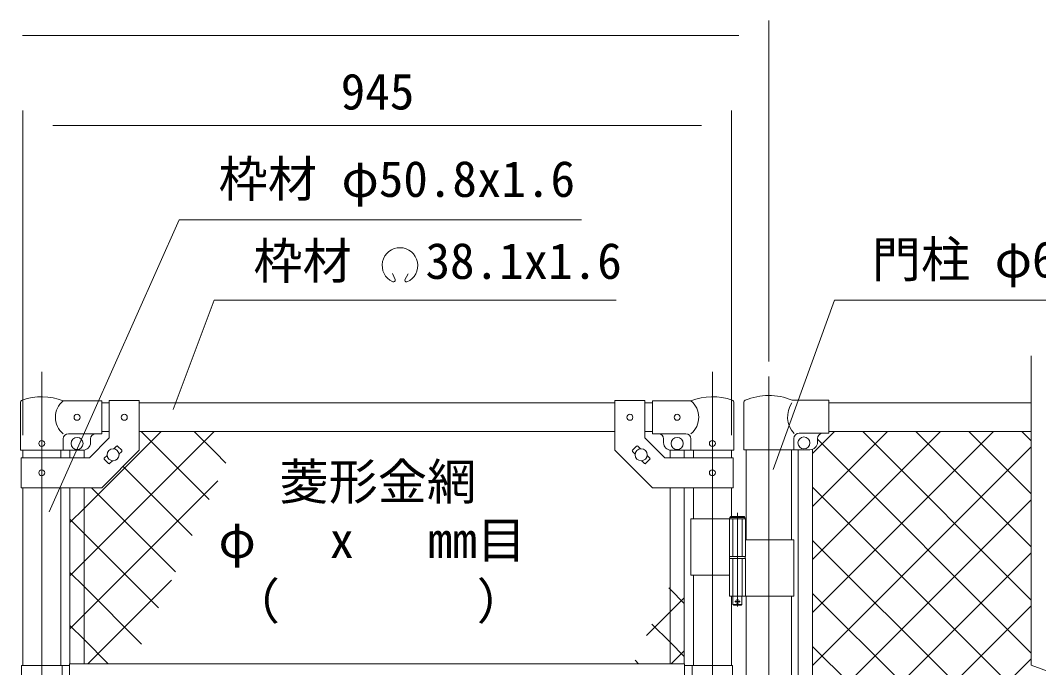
# Model space of a CAD drawing. Units: millimetres, scale not verified. Extents: x -4200 to 4200, y -2970 to 2970.
# Drawn here: x -2582 to -1224, y 409 to 1271 of the extents above; entities that cross this region are included whole.
import ezdxf
from ezdxf.enums import TextEntityAlignment as Align

# ---------------------------------------------------------------- set-up
doc = ezdxf.new("R2010")
doc.units = ezdxf.units.MM
doc.header["$LTSCALE"] = 20
doc.linetypes.add('DASHED', pattern=[7.5, 6, -1.5])
doc.linetypes.add('USER1', pattern=[50.8, 31.75, -6.35, 6.35, -6.35])
for name, color, linetype, lineweight in [('0-0_D-STR3', 3, 'Continuous', 13), ('0-1_D-BMK', 2, 'USER1', 13), ('0-3_D-STR1', 1, 'Continuous', 18), ('0-4_D-STR-DIM', 7, 'Continuous', 9), ('0-6_D-STR-TXT', 7, 'Continuous', 9), ('0-7_D-STR2', 7, 'Continuous', 9)]:
    doc.layers.add(name, color=color, linetype=linetype, lineweight=lineweight)
doc.styles.add('ＭＳ ゴシック', font='')
doc.styles.get('ＭＳ ゴシック').set_extended_font_data('MS Gothic')

msp = doc.modelspace()

# ---------------------------------------------------------------- linework, layer by layer
at = {"layer": '0-0_D-STR3'}
for p, q in [((-2581.95, 698.37), (-2581.95, 762.06)), ((-2473.4, 764.37), (-2524.85, 764.37)), ((-2473.4, 764.37), (-2473.4, 720.37)), ((-2463.4, 764.57), (-2463.4, 714.89)), ((-2463.4, 764.57), (-2423.4, 764.57)), ((-2423.4, 764.57), (-2423.4, 698.32)), ((-1789.2, 764.57), (-1789.2, 698.32)), ((-1749.2, 764.57), (-1789.2, 764.57)), ((-1749.2, 764.57), (-1749.2, 714.89)), ((-1739.2, 764.37), (-1687.75, 764.37)), ((-1739.2, 764.37), (-1739.2, 720.37)), ((-1630.65, 698.37), (-1630.65, 762.06)), ((-1617.45, 761.92), (-1617.45, 699.07)), ((-1552.91, 765.07), (-1504.05, 765.07)), ((-1504.05, 721.07), (-1504.05, 765.07)), ((-2473.4, 720.37), (-2517.85, 720.37)), ((-1739.2, 720.37), (-1694.75, 720.37)), ((-1543.65, 721.07), (-1504.05, 721.07)), ((-2524.85, 698.37), (-2524.85, 713.37)), ((-2489.96, 688.32), (-2463.4, 714.89)), ((-2488.4, 713.37), (-2488.4, 708.37)), ((-1722.63, 688.32), (-1749.2, 714.89)), ((-1724.2, 713.37), (-1724.2, 708.37)), ((-1687.75, 698.37), (-1687.75, 713.37)), ((-1550.65, 714.07), (-1550.65, 699.07)), ((-1519.05, 709.07), (-1519.05, 714.07)), ((-2581.95, 698.37), (-2524.85, 698.37)), ((-2524.85, 698.37), (-2498.4, 698.37)), ((-2515.9, 698.37), (-2515.9, 688.32)), ((-2496.9, 698.37), (-2496.9, 688.32)), ((-2457.52, 700.27), (-2453.8, 703.98)), ((-2452.39, 703.98), (-2446.73, 698.33)), ((-2450.44, 693.2), (-2446.73, 696.91)), ((-1760.21, 703.98), (-1765.86, 698.33)), ((-1762.15, 693.2), (-1765.86, 696.91)), ((-1755.08, 700.27), (-1758.79, 703.98)), ((-1715.7, 698.37), (-1715.7, 688.32)), ((-1687.75, 698.37), (-1714.2, 698.37)), ((-1696.7, 698.37), (-1696.7, 688.32)), ((-1630.65, 698.37), (-1687.75, 698.37)), ((-1617.45, 699.07), (-1529.05, 699.07)), ((-1544.7, 699.07), (-1544.7, 396.87)), ((-1525.7, 699.65), (-1525.7, 396.87)), ((-2581.1, 688.32), (-2489.96, 688.32)), ((-2581.1, 688.32), (-2581.1, 648.32)), ((-2470.06, 687.72), (-2466.35, 691.44)), ((-2470.06, 686.31), (-2464.41, 680.65)), ((-2462.99, 680.65), (-2459.28, 684.37)), ((-1749.6, 680.65), (-1753.32, 684.37)), ((-1742.53, 686.31), (-1748.19, 680.65)), ((-1742.53, 687.72), (-1746.24, 691.44)), ((-1631.5, 688.32), (-1722.63, 688.32)), ((-1631.5, 688.32), (-1631.5, 648.32)), ((-2515.9, 648.32), (-2515.9, 413.87)), ((-2496.9, 648.32), (-2496.9, 413.87)), ((-1715.7, 648.32), (-1715.7, 413.87)), ((-1696.7, 648.32), (-1696.7, 413.87)), ((-1687.75, 606.87), (-1687.75, 531.87)), ((-1687.75, 606.87), (-1614.98, 606.87)), ((-1636.58, 606.87), (-1636.58, 556.87)), ((-1615.78, 608.87), (-1635.78, 608.87)), ((-1634.78, 609.87), (-1616.78, 609.87)), ((-1615.78, 608.87), (-1616.78, 609.87)), ((-1615.78, 608.87), (-1615.78, 606.87)), ((-1614.98, 606.87), (-1614.98, 556.87)), ((-1614.98, 578.87), (-1550.75, 578.87)), ((-1550.75, 578.87), (-1550.75, 503.87)), ((-1636.58, 556.87), (-1614.98, 556.87)), ((-1636.28, 556.87), (-1636.28, 553.87)), ((-1615.28, 556.87), (-1615.28, 553.87)), ((-1636.58, 553.87), (-1614.98, 553.87)), ((-1636.58, 553.87), (-1636.58, 503.87)), ((-1636.28, 553.87), (-1615.28, 553.87)), ((-1614.98, 553.87), (-1614.98, 503.87)), ((-1687.75, 531.87), (-1636.8, 531.87)), ((-1636.58, 503.87), (-1550.75, 503.87)), ((-1631.78, 503.87), (-1631.78, 492.87)), ((-1630.78, 491.87), (-1631.78, 492.87)), ((-1630.78, 491.87), (-1620.78, 491.87)), ((-1620.78, 491.87), (-1619.78, 492.87)), ((-2580.4, 411.37), (-2580.4, 392.87)), ((-2580.4, 411.37), (-2516.3, 411.37)), ((-2526.4, 411.37), (-2526.4, 392.87)), ((-2516.3, 413.87), (-1696.3, 413.87)), ((-2516.3, 392.87), (-2516.3, 413.87)), ((-1696.3, 358.87), (-1696.3, 413.87)), ((-1632.2, 411.37), (-1696.3, 411.37)), ((-1686.2, 411.37), (-1686.2, 361.37)), ((-1632.2, 411.37), (-1632.2, 361.37))]:
    msp.add_line(p, q, dxfattribs=at)
at = {"layer": '0-0_D-STR3', "linetype": 'DASHED'}
for p, q in [((-1632.08, 606.87), (-1632.08, 556.87)), ((-1619.48, 606.87), (-1619.48, 556.87)), ((-1632.08, 553.87), (-1632.08, 503.87)), ((-1619.48, 553.87), (-1619.48, 503.87))]:
    msp.add_line(p, q, dxfattribs=at)
at = {"layer": '0-0_D-STR3'}
for points in [[(-2581.1, 648.32), (-2473.4, 648.32), (-2423.4, 698.32)], [(-1631.5, 648.32), (-1739.2, 648.32), (-1789.2, 698.32)], [(-1634.78, 609.87), (-1635.78, 608.87), (-1635.78, 606.87)], [(-1619.78, 503.87), (-1619.78, 492.87), (-1631.78, 492.87)]]:
    msp.add_lwpolyline(points, dxfattribs=at)
for centre, radius in [((-2506.4, 742.37), 4), ((-2443.4, 742.32), 4), ((-1769.2, 742.32), 4), ((-1706.2, 742.37), 4), ((-2553.4, 707.37), 4), ((-2506.4, 707.37), 8), ((-1706.2, 707.37), 8), ((-1659.2, 707.37), 4), ((-1537.05, 708.07), 8), ((-2458.4, 692.32), 8), ((-1754.2, 692.32), 8), ((-2553.4, 668.32), 4), ((-1659.2, 668.32), 4), ((-1625.78, 496.87), 2.5)]:
    msp.add_circle(centre, radius, dxfattribs=at)
for centre, radius, start, end in [((-2578.65, 762.06), 3.3, 109.22051, 180), ((-2553.4, 689.64), 80, 69.0916, 109.22051), ((-2506.65, 742.37), 28.55, 129.59418, 230.40582), ((-1659.2, 689.64), 80, 70.77949, 110.9084), ((-1705.94, 742.37), 28.55, 309.59418, 50.40582), ((-1633.95, 762.06), 3.3, 0, 70.77949), ((-1614.15, 761.92), 3.3, 113.10629, 180), ((-1584.05, 691.37), 80, 67.09875, 113.10629), ((-1525.52, 743.12), 33.4, 146.35914, 222.2959), ((-2517.85, 713.37), 7, 90, 180), ((-2481.4, 713.37), 7, 90, 180), ((-1731.2, 713.37), 7, 0, 90), ((-1694.75, 713.37), 7, 0, 90), ((-1543.65, 714.07), 7, 90, 180), ((-1512.05, 714.07), 7, 90, 180), ((-2498.4, 708.37), 10, 270, 0), ((-1714.2, 708.37), 10, 180, 270), ((-1529.05, 709.07), 10, 270, 0), ((-2453.09, 703.28), 1, 45, 135), ((-2447.44, 697.62), 1, 315, 45), ((-1765.16, 697.62), 1, 135, 225), ((-1759.5, 703.28), 1, 45, 135), ((-2469.36, 687.01), 1, 135, 225), ((-2463.7, 681.36), 1, 225, 315), ((-1748.89, 681.36), 1, 225, 315), ((-1743.24, 687.01), 1, 315, 45)]:
    msp.add_arc(centre, radius, start, end, dxfattribs=at)
at = {"layer": '0-1_D-BMK'}
for p, q in [((-2553.4, 803.1), (-2553.4, -35.29)), ((-1659.2, 803.1), (-1659.2, -35.29)), ((-1584.05, 796.61), (-1584.05, -120.04)), ((-1625.78, 614.79), (-1625.78, 489.9)), ((-1629.4, 496.87), (-1622.15, 496.87))]:
    msp.add_line(p, q, dxfattribs=at)
at = {"layer": '0-3_D-STR1'}
for p, q in [((-2473.4, 761.37), (-2463.4, 761.37)), ((-2423.4, 761.37), (-1789.2, 761.37)), ((-1749.2, 761.37), (-1739.2, 761.37)), ((-1504.05, 761.37), (-1234.05, 761.37)), ((-2473.4, 723.37), (-2463.4, 723.37)), ((-2423.4, 723.37), (-1789.2, 723.37)), ((-1749.2, 723.37), (-1739.2, 723.37)), ((-1504.05, 723.37), (-1234.05, 723.37)), ((-2578.8, 698.37), (-2578.8, 688.32)), ((-2528, 698.37), (-2528, 688.32)), ((-1684.6, 698.37), (-1684.6, 688.32)), ((-1633.8, 698.37), (-1633.8, 688.32)), ((-1614.3, 699.07), (-1614.3, 578.87)), ((-1553.8, 699.07), (-1553.8, 578.87)), ((-2578.8, 648.32), (-2578.8, 411.37)), ((-2528, 648.32), (-2528, 411.37)), ((-1684.6, 648.32), (-1684.6, 606.87)), ((-1633.8, 648.32), (-1633.8, 609.87)), ((-1684.6, 531.87), (-1684.6, 411.37)), ((-1633.8, 503.87), (-1633.8, 411.37)), ((-1614.3, 503.87), (-1614.3, 396.87)), ((-1553.8, 503.87), (-1553.8, 396.87))]:
    msp.add_line(p, q, dxfattribs=at)
at = {"layer": '0-4_D-STR-DIM'}
for p, q in [((-1584.05, 816.61), (-1584.05, 1271.37)), ((-2579.05, 1251.37), (-1624.05, 1251.37)), ((-2578.8, 718.37), (-2578.8, 1151.37)), ((-1633.8, 718.37), (-1633.8, 1151.37)), ((-2538.8, 1131.37), (-1673.8, 1131.37)), ((-1234.05, 412.02), (-1234.05, 824.37)), ((-1198.81, 399.19), (-1234.05, 412.02))]:
    msp.add_line(p, q, dxfattribs=at)
at = {"layer": '0-6_D-STR-TXT'}
for p, q in [((-2082.01, 925.75), (-2085.84, 933.96)), ((-2069.42, 925.74), (-2064.9, 933.58))]:
    msp.add_line(p, q, dxfattribs=at)
for points in [[(-1833.87, 1005.49), (-2370.08, 1005.49), (-2543.76, 616.15)], [(-1787.47, 898.46), (-2323.67, 898.46), (-2378.23, 752.8)], [(-963.15, 898.46), (-1496.31, 898.46), (-1578.24, 672.73)]]:
    msp.add_lwpolyline(points, dxfattribs=at)
for centre, radius, start, end in [((-2075.72, 944.63), 23.75, 292.92895, 245.65759), ((-2084.47, 925.29), 2.5, 245.55066, 10.6575), ((-2066.97, 925.28), 2.5, 169.34241, 276.63708)]:
    msp.add_arc(centre, radius, start, end, dxfattribs=at)
at = {"layer": '0-7_D-STR2'}
for p, q in [((-2496.9, 620.88), (-2394.41, 723.37)), ((-2496.9, 550.17), (-2323.7, 723.37)), ((-1525.7, 694.25), (-1496.58, 723.37)), ((-1525.7, 623.54), (-1425.87, 723.37)), ((-1525.7, 552.83), (-1355.16, 723.37)), ((-1525.7, 482.12), (-1284.45, 723.37)), ((-1234.05, 498.72), (-1458.7, 723.37)), ((-1234.05, 569.43), (-1387.99, 723.37)), ((-1234.05, 640.14), (-1317.27, 723.37)), ((-1234.05, 710.85), (-1246.56, 723.37)), ((-1234.05, 428.01), (-1519.05, 713.01)), ((-1525.7, 411.41), (-1234.05, 703.06)), ((-2352.81, 584.64), (-2444.94, 676.78)), ((-2375.29, 536.42), (-2487.19, 648.32)), ((-1480.03, 386.37), (-1234.05, 632.35)), ((-2515.9, 601.88), (-2496.9, 620.88)), ((-2496.9, 587.31), (-2515.9, 606.31)), ((-2397.78, 488.2), (-2496.9, 587.31)), ((-1333.83, 386.37), (-1525.7, 578.24)), ((-1409.32, 386.37), (-1234.05, 561.64)), ((-2515.9, 531.17), (-2496.9, 550.17)), ((-2496.9, 516.6), (-2515.9, 535.6)), ((-2420.27, 439.97), (-2496.9, 516.6)), ((-2491.78, 413.87), (-2380.6, 525.05)), ((-1715.7, 513.22), (-1717.39, 514.91)), ((-1696.7, 494.22), (-1715.7, 513.22)), ((-1404.54, 386.37), (-1525.7, 507.52)), ((-1338.61, 386.37), (-1234.05, 490.93)), ((-1715.7, 442.51), (-1739.87, 466.69)), ((-1696.7, 423.51), (-1715.7, 442.51)), ((-1475.25, 386.37), (-1525.7, 436.81)), ((-1713.96, 413.87), (-1696.7, 431.13)), ((-1757.77, 413.87), (-1762.36, 418.46)), ((-1267.9, 386.37), (-1234.05, 420.22))]:
    msp.add_line(p, q, dxfattribs=at)
for points in [[(-2330.32, 632.87), (-2331.55, 634.09), (-2420.82, 723.37)], [(-2307.83, 681.09), (-2322.42, 695.68), (-2350.11, 723.37)], [(-2515.9, 460.46), (-2496.9, 479.46), (-2331.55, 644.81), (-2318.82, 657.54)], [(-1255.36, 378.61), (-1263.12, 386.37), (-1525.7, 648.95)], [(-1746.88, 451.65), (-1715.7, 482.84), (-1696.7, 501.84)], [(-2464.87, 413.87), (-2496.9, 445.89), (-2515.9, 464.89)]]:
    msp.add_lwpolyline(points, dxfattribs=at)

# ---------------------------------------------------------------- texts
at = {"layer": '0-4_D-STR-DIM', "style": 'ＭＳ ゴシック'}
msp.add_text('945', height=48.09, dxfattribs=at).set_placement((-2154.77, 1138.12), align=Align.BOTTOM_LEFT)
at = {"layer": '0-6_D-STR-TXT', "style": 'ＭＳ ゴシック'}
for s, p in [('枠材 φ50.8x1.6', (-2317.63, 1021.63)), ('枠材 \u300038.1x1.6', (-2271.22, 912.32)), ('門柱 φ60.5x2.3', (-1446.65, 914.35)), ('菱形金網', (-2236.5, 618.07)), ('φ\u3000 x\u3000 mm目', (-2317.71, 540.49)), ('（\u3000\u3000\u3000\u3000）', (-2301.47, 458.84))]:
    msp.add_text(s, height=48.09, dxfattribs=at).set_placement(p, align=Align.BOTTOM_LEFT)

doc.saveas('drawing.dxf')
